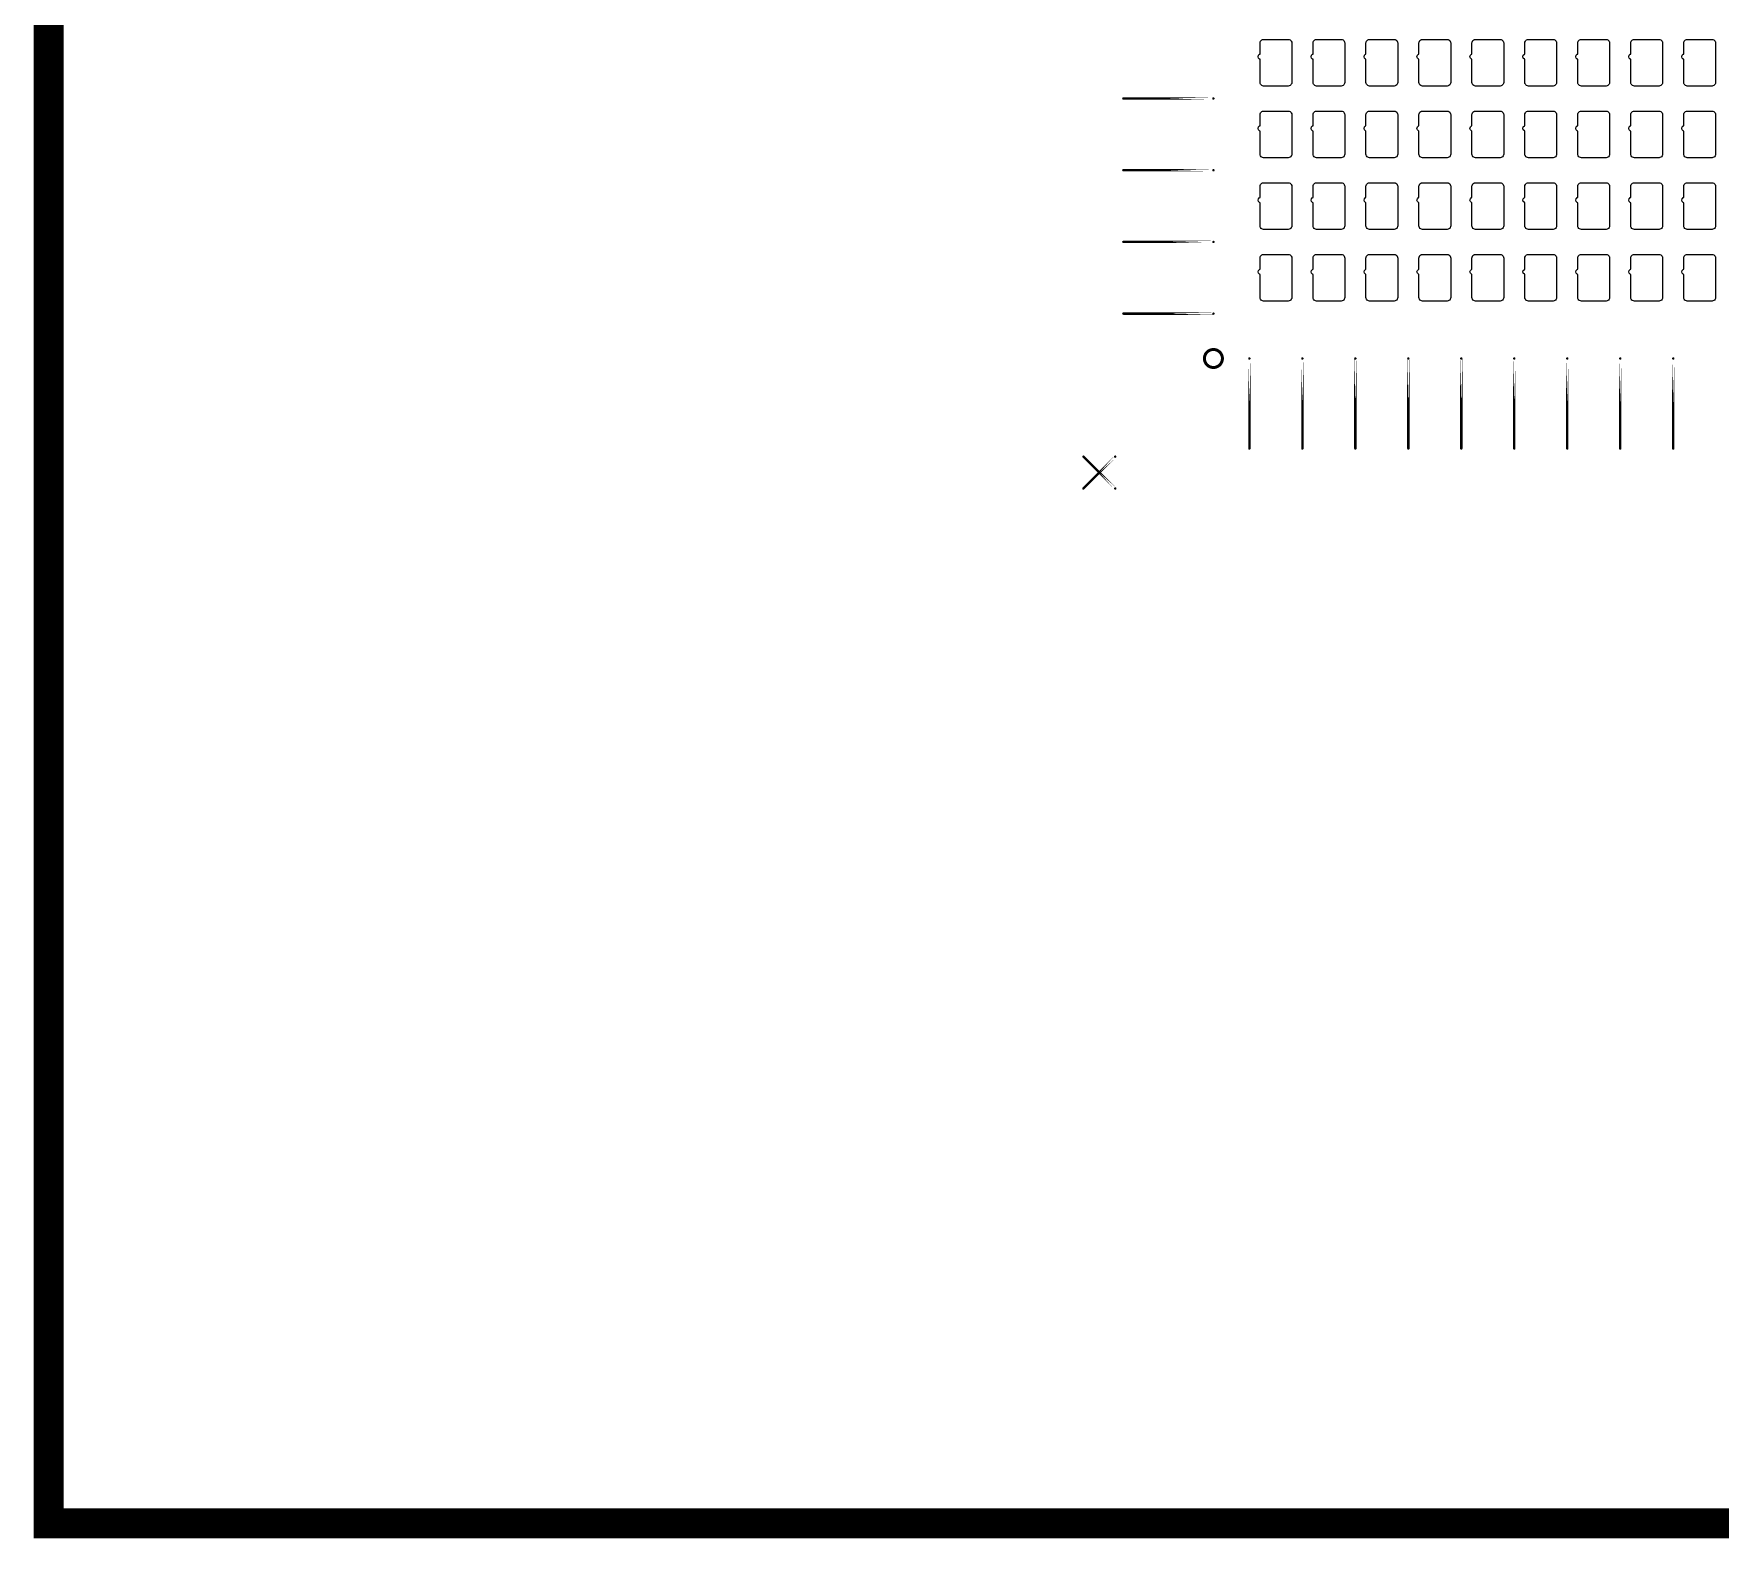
# Model space of a CAD drawing. Extents: x 11 to 212, y 11 to 212.
# Drawn here: x 10.7 to 66.9, y 10.7 to 60.8 of the extents above; entities that cross this region are included whole.
import ezdxf

# ---------------------------------------------------------------- set-up
doc = ezdxf.new("R2010")
doc.units = 0
doc.layers.get('0').update_dxf_attribs({"linetype": 'continuous'})
doc.layers.add('C2', color=7, linetype='continuous')

# ---------------------------------------------------------------- blocks, each defined once
blk = doc.blocks.new('cutlineendpoint')
at = {"const_width": 0.04}
blk.add_lwpolyline([(-0.02, 0, 1), (0.02, 0, 1)], format="xyb", close=True, dxfattribs=at)

msp = doc.modelspace()

# ---------------------------------------------------------------- linework, layer by layer
at = {"layer": 'C2'}
for points, const_width in [([(11.2, 211.2), (211.2, 211.2), (211.2, 11.2), (11.2, 11.2)], 1), ([(50, 58.659), (47, 58.659)], 0.08), ([(50, 56.271), (47, 56.271)], 0.08), ([(50, 53.882), (47, 53.882)], 0.08), ([(50, 51.494), (47, 51.494)], 0.08), ([(51.2, 50), (51.2, 47)], 0.08), ([(52.965, 50), (52.965, 47)], 0.08), ([(54.729, 50), (54.729, 47)], 0.08), ([(56.494, 50), (56.494, 47)], 0.08), ([(58.259, 50), (58.259, 47)], 0.08), ([(60.024, 50), (60.024, 47)], 0.08), ([(61.788, 50), (61.788, 47)], 0.08), ([(63.553, 50), (63.553, 47)], 0.08), ([(65.318, 50), (65.318, 47)], 0.08), ([(46.73, 46.73), (45.67, 45.67)], 0.08), ([(46.73, 45.67), (45.67, 46.73)], 0.08)]:
    msp.add_lwpolyline(points, close=True, dxfattribs=dict(at, const_width=const_width))
for points in [[(52.494, 60.629), (52.525, 60.625), (52.553, 60.614), (52.577, 60.595), (52.596, 60.571), (52.608, 60.542), (52.612, 60.512), (52.612, 59.194), (52.608, 59.164), (52.596, 59.135), (52.577, 59.111), (52.553, 59.092), (52.525, 59.08), (52.494, 59.076), (51.671, 59.076), (51.64, 59.08), (51.612, 59.092), (51.587, 59.111), (51.569, 59.135), (51.557, 59.164), (51.553, 59.194), (51.553, 59.967), (51.535, 59.971), (51.501, 60.006), (51.488, 60.053), (51.501, 60.1), (51.535, 60.134), (51.553, 60.139), (51.553, 60.512), (51.557, 60.542), (51.569, 60.571), (51.587, 60.595), (51.612, 60.614), (51.64, 60.625), (51.671, 60.629)], [(54.259, 60.629), (54.289, 60.625), (54.318, 60.614), (54.342, 60.595), (54.361, 60.571), (54.372, 60.542), (54.376, 60.512), (54.376, 59.194), (54.372, 59.164), (54.361, 59.135), (54.342, 59.111), (54.318, 59.092), (54.289, 59.08), (54.259, 59.076), (53.435, 59.076), (53.405, 59.08), (53.376, 59.092), (53.352, 59.111), (53.333, 59.135), (53.322, 59.164), (53.318, 59.194), (53.318, 59.967), (53.3, 59.971), (53.266, 60.006), (53.253, 60.053), (53.266, 60.1), (53.3, 60.134), (53.318, 60.139), (53.318, 60.512), (53.322, 60.542), (53.333, 60.571), (53.352, 60.595), (53.376, 60.614), (53.405, 60.625), (53.435, 60.629)], [(56.024, 60.629), (56.054, 60.625), (56.082, 60.614), (56.107, 60.595), (56.125, 60.571), (56.137, 60.542), (56.141, 60.512), (56.141, 59.194), (56.137, 59.164), (56.125, 59.135), (56.107, 59.111), (56.082, 59.092), (56.054, 59.08), (56.024, 59.076), (55.2, 59.076), (55.17, 59.08), (55.141, 59.092), (55.117, 59.111), (55.098, 59.135), (55.086, 59.164), (55.082, 59.194), (55.082, 59.967), (55.065, 59.971), (55.03, 60.006), (55.018, 60.053), (55.03, 60.1), (55.065, 60.134), (55.082, 60.139), (55.082, 60.512), (55.086, 60.542), (55.098, 60.571), (55.117, 60.595), (55.141, 60.614), (55.17, 60.625), (55.2, 60.629)], [(57.788, 60.629), (57.819, 60.625), (57.847, 60.614), (57.871, 60.595), (57.89, 60.571), (57.902, 60.542), (57.906, 60.512), (57.906, 59.194), (57.902, 59.164), (57.89, 59.135), (57.871, 59.111), (57.847, 59.092), (57.819, 59.08), (57.788, 59.076), (56.965, 59.076), (56.934, 59.08), (56.906, 59.092), (56.882, 59.111), (56.863, 59.135), (56.851, 59.164), (56.847, 59.194), (56.847, 59.967), (56.829, 59.971), (56.795, 60.006), (56.782, 60.053), (56.795, 60.1), (56.829, 60.134), (56.847, 60.139), (56.847, 60.512), (56.851, 60.542), (56.863, 60.571), (56.882, 60.595), (56.906, 60.614), (56.934, 60.625), (56.965, 60.629)], [(59.553, 60.629), (59.583, 60.625), (59.612, 60.614), (59.636, 60.595), (59.655, 60.571), (59.667, 60.542), (59.671, 60.512), (59.671, 59.194), (59.667, 59.164), (59.655, 59.135), (59.636, 59.111), (59.612, 59.092), (59.583, 59.08), (59.553, 59.076), (58.729, 59.076), (58.699, 59.08), (58.671, 59.092), (58.646, 59.111), (58.628, 59.135), (58.616, 59.164), (58.612, 59.194), (58.612, 59.967), (58.594, 59.971), (58.56, 60.006), (58.547, 60.053), (58.56, 60.1), (58.594, 60.134), (58.612, 60.139), (58.612, 60.512), (58.616, 60.542), (58.628, 60.571), (58.646, 60.595), (58.671, 60.614), (58.699, 60.625), (58.729, 60.629)], [(61.318, 60.629), (61.348, 60.625), (61.376, 60.614), (61.401, 60.595), (61.42, 60.571), (61.431, 60.542), (61.435, 60.512), (61.435, 59.194), (61.431, 59.164), (61.42, 59.135), (61.401, 59.111), (61.376, 59.092), (61.348, 59.08), (61.318, 59.076), (60.494, 59.076), (60.464, 59.08), (60.435, 59.092), (60.411, 59.111), (60.392, 59.135), (60.38, 59.164), (60.376, 59.194), (60.376, 59.967), (60.359, 59.971), (60.324, 60.006), (60.312, 60.053), (60.324, 60.1), (60.359, 60.134), (60.376, 60.139), (60.376, 60.512), (60.38, 60.542), (60.392, 60.571), (60.411, 60.595), (60.435, 60.614), (60.464, 60.625), (60.494, 60.629)], [(63.082, 60.629), (63.113, 60.625), (63.141, 60.614), (63.166, 60.595), (63.184, 60.571), (63.196, 60.542), (63.2, 60.512), (63.2, 59.194), (63.196, 59.164), (63.184, 59.135), (63.166, 59.111), (63.141, 59.092), (63.113, 59.08), (63.082, 59.076), (62.259, 59.076), (62.228, 59.08), (62.2, 59.092), (62.176, 59.111), (62.157, 59.135), (62.145, 59.164), (62.141, 59.194), (62.141, 59.967), (62.124, 59.971), (62.089, 60.006), (62.076, 60.053), (62.089, 60.1), (62.124, 60.134), (62.141, 60.139), (62.141, 60.512), (62.145, 60.542), (62.157, 60.571), (62.176, 60.595), (62.2, 60.614), (62.228, 60.625), (62.259, 60.629)], [(64.847, 60.629), (64.878, 60.625), (64.906, 60.614), (64.93, 60.595), (64.949, 60.571), (64.961, 60.542), (64.965, 60.512), (64.965, 59.194), (64.961, 59.164), (64.949, 59.135), (64.93, 59.111), (64.906, 59.092), (64.878, 59.08), (64.847, 59.076), (64.024, 59.076), (63.993, 59.08), (63.965, 59.092), (63.94, 59.111), (63.922, 59.135), (63.91, 59.164), (63.906, 59.194), (63.906, 59.967), (63.888, 59.971), (63.854, 60.006), (63.841, 60.053), (63.854, 60.1), (63.888, 60.134), (63.906, 60.139), (63.906, 60.512), (63.91, 60.542), (63.922, 60.571), (63.94, 60.595), (63.965, 60.614), (63.993, 60.625), (64.024, 60.629)], [(66.612, 60.629), (66.642, 60.625), (66.671, 60.614), (66.695, 60.595), (66.714, 60.571), (66.725, 60.542), (66.729, 60.512), (66.729, 59.194), (66.725, 59.164), (66.714, 59.135), (66.695, 59.111), (66.671, 59.092), (66.642, 59.08), (66.612, 59.076), (65.788, 59.076), (65.758, 59.08), (65.729, 59.092), (65.705, 59.111), (65.686, 59.135), (65.675, 59.164), (65.671, 59.194), (65.671, 59.967), (65.653, 59.971), (65.618, 60.006), (65.606, 60.053), (65.618, 60.1), (65.653, 60.134), (65.671, 60.139), (65.671, 60.512), (65.675, 60.542), (65.686, 60.571), (65.705, 60.595), (65.729, 60.614), (65.758, 60.625), (65.788, 60.629)], [(52.494, 58.241), (52.525, 58.237), (52.553, 58.225), (52.577, 58.207), (52.596, 58.182), (52.608, 58.154), (52.612, 58.124), (52.612, 56.806), (52.608, 56.775), (52.596, 56.747), (52.577, 56.723), (52.553, 56.704), (52.525, 56.692), (52.494, 56.688), (51.671, 56.688), (51.64, 56.692), (51.612, 56.704), (51.587, 56.723), (51.569, 56.747), (51.557, 56.775), (51.553, 56.806), (51.553, 57.578), (51.535, 57.583), (51.501, 57.618), (51.488, 57.665), (51.501, 57.712), (51.535, 57.746), (51.553, 57.751), (51.553, 58.124), (51.557, 58.154), (51.569, 58.182), (51.587, 58.207), (51.612, 58.225), (51.64, 58.237), (51.671, 58.241)], [(54.259, 58.241), (54.289, 58.237), (54.318, 58.225), (54.342, 58.207), (54.361, 58.182), (54.372, 58.154), (54.376, 58.124), (54.376, 56.806), (54.372, 56.775), (54.361, 56.747), (54.342, 56.723), (54.318, 56.704), (54.289, 56.692), (54.259, 56.688), (53.435, 56.688), (53.405, 56.692), (53.376, 56.704), (53.352, 56.723), (53.333, 56.747), (53.322, 56.775), (53.318, 56.806), (53.318, 57.578), (53.3, 57.583), (53.266, 57.618), (53.253, 57.665), (53.266, 57.712), (53.3, 57.746), (53.318, 57.751), (53.318, 58.124), (53.322, 58.154), (53.333, 58.182), (53.352, 58.207), (53.376, 58.225), (53.405, 58.237), (53.435, 58.241)], [(56.024, 58.241), (56.054, 58.237), (56.082, 58.225), (56.107, 58.207), (56.125, 58.182), (56.137, 58.154), (56.141, 58.124), (56.141, 56.806), (56.137, 56.775), (56.125, 56.747), (56.107, 56.723), (56.082, 56.704), (56.054, 56.692), (56.024, 56.688), (55.2, 56.688), (55.17, 56.692), (55.141, 56.704), (55.117, 56.723), (55.098, 56.747), (55.086, 56.775), (55.082, 56.806), (55.082, 57.578), (55.065, 57.583), (55.03, 57.618), (55.018, 57.665), (55.03, 57.712), (55.065, 57.746), (55.082, 57.751), (55.082, 58.124), (55.086, 58.154), (55.098, 58.182), (55.117, 58.207), (55.141, 58.225), (55.17, 58.237), (55.2, 58.241)], [(57.788, 58.241), (57.819, 58.237), (57.847, 58.225), (57.871, 58.207), (57.89, 58.182), (57.902, 58.154), (57.906, 58.124), (57.906, 56.806), (57.902, 56.775), (57.89, 56.747), (57.871, 56.723), (57.847, 56.704), (57.819, 56.692), (57.788, 56.688), (56.965, 56.688), (56.934, 56.692), (56.906, 56.704), (56.882, 56.723), (56.863, 56.747), (56.851, 56.775), (56.847, 56.806), (56.847, 57.578), (56.829, 57.583), (56.795, 57.618), (56.782, 57.665), (56.795, 57.712), (56.829, 57.746), (56.847, 57.751), (56.847, 58.124), (56.851, 58.154), (56.863, 58.182), (56.882, 58.207), (56.906, 58.225), (56.934, 58.237), (56.965, 58.241)], [(59.553, 58.241), (59.583, 58.237), (59.612, 58.225), (59.636, 58.207), (59.655, 58.182), (59.667, 58.154), (59.671, 58.124), (59.671, 56.806), (59.667, 56.775), (59.655, 56.747), (59.636, 56.723), (59.612, 56.704), (59.583, 56.692), (59.553, 56.688), (58.729, 56.688), (58.699, 56.692), (58.671, 56.704), (58.646, 56.723), (58.628, 56.747), (58.616, 56.775), (58.612, 56.806), (58.612, 57.578), (58.594, 57.583), (58.56, 57.618), (58.547, 57.665), (58.56, 57.712), (58.594, 57.746), (58.612, 57.751), (58.612, 58.124), (58.616, 58.154), (58.628, 58.182), (58.646, 58.207), (58.671, 58.225), (58.699, 58.237), (58.729, 58.241)], [(61.318, 58.241), (61.348, 58.237), (61.376, 58.225), (61.401, 58.207), (61.42, 58.182), (61.431, 58.154), (61.435, 58.124), (61.435, 56.806), (61.431, 56.775), (61.42, 56.747), (61.401, 56.723), (61.376, 56.704), (61.348, 56.692), (61.318, 56.688), (60.494, 56.688), (60.464, 56.692), (60.435, 56.704), (60.411, 56.723), (60.392, 56.747), (60.38, 56.775), (60.376, 56.806), (60.376, 57.578), (60.359, 57.583), (60.324, 57.618), (60.312, 57.665), (60.324, 57.712), (60.359, 57.746), (60.376, 57.751), (60.376, 58.124), (60.38, 58.154), (60.392, 58.182), (60.411, 58.207), (60.435, 58.225), (60.464, 58.237), (60.494, 58.241)], [(63.082, 58.241), (63.113, 58.237), (63.141, 58.225), (63.166, 58.207), (63.184, 58.182), (63.196, 58.154), (63.2, 58.124), (63.2, 56.806), (63.196, 56.775), (63.184, 56.747), (63.166, 56.723), (63.141, 56.704), (63.113, 56.692), (63.082, 56.688), (62.259, 56.688), (62.228, 56.692), (62.2, 56.704), (62.176, 56.723), (62.157, 56.747), (62.145, 56.775), (62.141, 56.806), (62.141, 57.578), (62.124, 57.583), (62.089, 57.618), (62.076, 57.665), (62.089, 57.712), (62.124, 57.746), (62.141, 57.751), (62.141, 58.124), (62.145, 58.154), (62.157, 58.182), (62.176, 58.207), (62.2, 58.225), (62.228, 58.237), (62.259, 58.241)], [(64.847, 58.241), (64.878, 58.237), (64.906, 58.225), (64.93, 58.207), (64.949, 58.182), (64.961, 58.154), (64.965, 58.124), (64.965, 56.806), (64.961, 56.775), (64.949, 56.747), (64.93, 56.723), (64.906, 56.704), (64.878, 56.692), (64.847, 56.688), (64.024, 56.688), (63.993, 56.692), (63.965, 56.704), (63.94, 56.723), (63.922, 56.747), (63.91, 56.775), (63.906, 56.806), (63.906, 57.578), (63.888, 57.583), (63.854, 57.618), (63.841, 57.665), (63.854, 57.712), (63.888, 57.746), (63.906, 57.751), (63.906, 58.124), (63.91, 58.154), (63.922, 58.182), (63.94, 58.207), (63.965, 58.225), (63.993, 58.237), (64.024, 58.241)], [(66.612, 58.241), (66.642, 58.237), (66.671, 58.225), (66.695, 58.207), (66.714, 58.182), (66.725, 58.154), (66.729, 58.124), (66.729, 56.806), (66.725, 56.775), (66.714, 56.747), (66.695, 56.723), (66.671, 56.704), (66.642, 56.692), (66.612, 56.688), (65.788, 56.688), (65.758, 56.692), (65.729, 56.704), (65.705, 56.723), (65.686, 56.747), (65.675, 56.775), (65.671, 56.806), (65.671, 57.578), (65.653, 57.583), (65.618, 57.618), (65.606, 57.665), (65.618, 57.712), (65.653, 57.746), (65.671, 57.751), (65.671, 58.124), (65.675, 58.154), (65.686, 58.182), (65.705, 58.207), (65.729, 58.225), (65.758, 58.237), (65.788, 58.241)], [(52.494, 55.853), (52.525, 55.849), (52.553, 55.837), (52.577, 55.818), (52.596, 55.794), (52.608, 55.766), (52.612, 55.735), (52.612, 54.418), (52.608, 54.387), (52.596, 54.359), (52.577, 54.334), (52.553, 54.316), (52.525, 54.304), (52.494, 54.3), (51.671, 54.3), (51.64, 54.304), (51.612, 54.316), (51.587, 54.334), (51.569, 54.359), (51.557, 54.387), (51.553, 54.418), (51.553, 55.19), (51.535, 55.195), (51.501, 55.229), (51.488, 55.276), (51.501, 55.324), (51.535, 55.358), (51.553, 55.363), (51.553, 55.735), (51.557, 55.766), (51.569, 55.794), (51.587, 55.818), (51.612, 55.837), (51.64, 55.849), (51.671, 55.853)], [(54.259, 55.853), (54.289, 55.849), (54.318, 55.837), (54.342, 55.818), (54.361, 55.794), (54.372, 55.766), (54.376, 55.735), (54.376, 54.418), (54.372, 54.387), (54.361, 54.359), (54.342, 54.334), (54.318, 54.316), (54.289, 54.304), (54.259, 54.3), (53.435, 54.3), (53.405, 54.304), (53.376, 54.316), (53.352, 54.334), (53.333, 54.359), (53.322, 54.387), (53.318, 54.418), (53.318, 55.19), (53.3, 55.195), (53.266, 55.229), (53.253, 55.276), (53.266, 55.324), (53.3, 55.358), (53.318, 55.363), (53.318, 55.735), (53.322, 55.766), (53.333, 55.794), (53.352, 55.818), (53.376, 55.837), (53.405, 55.849), (53.435, 55.853)], [(56.024, 55.853), (56.054, 55.849), (56.082, 55.837), (56.107, 55.818), (56.125, 55.794), (56.137, 55.766), (56.141, 55.735), (56.141, 54.418), (56.137, 54.387), (56.125, 54.359), (56.107, 54.334), (56.082, 54.316), (56.054, 54.304), (56.024, 54.3), (55.2, 54.3), (55.17, 54.304), (55.141, 54.316), (55.117, 54.334), (55.098, 54.359), (55.086, 54.387), (55.082, 54.418), (55.082, 55.19), (55.065, 55.195), (55.03, 55.229), (55.018, 55.276), (55.03, 55.324), (55.065, 55.358), (55.082, 55.363), (55.082, 55.735), (55.086, 55.766), (55.098, 55.794), (55.117, 55.818), (55.141, 55.837), (55.17, 55.849), (55.2, 55.853)], [(57.788, 55.853), (57.819, 55.849), (57.847, 55.837), (57.871, 55.818), (57.89, 55.794), (57.902, 55.766), (57.906, 55.735), (57.906, 54.418), (57.902, 54.387), (57.89, 54.359), (57.871, 54.334), (57.847, 54.316), (57.819, 54.304), (57.788, 54.3), (56.965, 54.3), (56.934, 54.304), (56.906, 54.316), (56.882, 54.334), (56.863, 54.359), (56.851, 54.387), (56.847, 54.418), (56.847, 55.19), (56.829, 55.195), (56.795, 55.229), (56.782, 55.276), (56.795, 55.324), (56.829, 55.358), (56.847, 55.363), (56.847, 55.735), (56.851, 55.766), (56.863, 55.794), (56.882, 55.818), (56.906, 55.837), (56.934, 55.849), (56.965, 55.853)], [(59.553, 55.853), (59.583, 55.849), (59.612, 55.837), (59.636, 55.818), (59.655, 55.794), (59.667, 55.766), (59.671, 55.735), (59.671, 54.418), (59.667, 54.387), (59.655, 54.359), (59.636, 54.334), (59.612, 54.316), (59.583, 54.304), (59.553, 54.3), (58.729, 54.3), (58.699, 54.304), (58.671, 54.316), (58.646, 54.334), (58.628, 54.359), (58.616, 54.387), (58.612, 54.418), (58.612, 55.19), (58.594, 55.195), (58.56, 55.229), (58.547, 55.276), (58.56, 55.324), (58.594, 55.358), (58.612, 55.363), (58.612, 55.735), (58.616, 55.766), (58.628, 55.794), (58.646, 55.818), (58.671, 55.837), (58.699, 55.849), (58.729, 55.853)], [(61.318, 55.853), (61.348, 55.849), (61.376, 55.837), (61.401, 55.818), (61.42, 55.794), (61.431, 55.766), (61.435, 55.735), (61.435, 54.418), (61.431, 54.387), (61.42, 54.359), (61.401, 54.334), (61.376, 54.316), (61.348, 54.304), (61.318, 54.3), (60.494, 54.3), (60.464, 54.304), (60.435, 54.316), (60.411, 54.334), (60.392, 54.359), (60.38, 54.387), (60.376, 54.418), (60.376, 55.19), (60.359, 55.195), (60.324, 55.229), (60.312, 55.276), (60.324, 55.324), (60.359, 55.358), (60.376, 55.363), (60.376, 55.735), (60.38, 55.766), (60.392, 55.794), (60.411, 55.818), (60.435, 55.837), (60.464, 55.849), (60.494, 55.853)], [(63.082, 55.853), (63.113, 55.849), (63.141, 55.837), (63.166, 55.818), (63.184, 55.794), (63.196, 55.766), (63.2, 55.735), (63.2, 54.418), (63.196, 54.387), (63.184, 54.359), (63.166, 54.334), (63.141, 54.316), (63.113, 54.304), (63.082, 54.3), (62.259, 54.3), (62.228, 54.304), (62.2, 54.316), (62.176, 54.334), (62.157, 54.359), (62.145, 54.387), (62.141, 54.418), (62.141, 55.19), (62.124, 55.195), (62.089, 55.229), (62.076, 55.276), (62.089, 55.324), (62.124, 55.358), (62.141, 55.363), (62.141, 55.735), (62.145, 55.766), (62.157, 55.794), (62.176, 55.818), (62.2, 55.837), (62.228, 55.849), (62.259, 55.853)], [(64.847, 55.853), (64.878, 55.849), (64.906, 55.837), (64.93, 55.818), (64.949, 55.794), (64.961, 55.766), (64.965, 55.735), (64.965, 54.418), (64.961, 54.387), (64.949, 54.359), (64.93, 54.334), (64.906, 54.316), (64.878, 54.304), (64.847, 54.3), (64.024, 54.3), (63.993, 54.304), (63.965, 54.316), (63.94, 54.334), (63.922, 54.359), (63.91, 54.387), (63.906, 54.418), (63.906, 55.19), (63.888, 55.195), (63.854, 55.229), (63.841, 55.276), (63.854, 55.324), (63.888, 55.358), (63.906, 55.363), (63.906, 55.735), (63.91, 55.766), (63.922, 55.794), (63.94, 55.818), (63.965, 55.837), (63.993, 55.849), (64.024, 55.853)], [(66.612, 55.853), (66.642, 55.849), (66.671, 55.837), (66.695, 55.818), (66.714, 55.794), (66.725, 55.766), (66.729, 55.735), (66.729, 54.418), (66.725, 54.387), (66.714, 54.359), (66.695, 54.334), (66.671, 54.316), (66.642, 54.304), (66.612, 54.3), (65.788, 54.3), (65.758, 54.304), (65.729, 54.316), (65.705, 54.334), (65.686, 54.359), (65.675, 54.387), (65.671, 54.418), (65.671, 55.19), (65.653, 55.195), (65.618, 55.229), (65.606, 55.276), (65.618, 55.324), (65.653, 55.358), (65.671, 55.363), (65.671, 55.735), (65.675, 55.766), (65.686, 55.794), (65.705, 55.818), (65.729, 55.837), (65.758, 55.849), (65.788, 55.853)], [(52.494, 53.465), (52.525, 53.461), (52.553, 53.449), (52.577, 53.43), (52.596, 53.406), (52.608, 53.378), (52.612, 53.347), (52.612, 52.029), (52.608, 51.999), (52.596, 51.971), (52.577, 51.946), (52.553, 51.928), (52.525, 51.916), (52.494, 51.912), (51.671, 51.912), (51.64, 51.916), (51.612, 51.928), (51.587, 51.946), (51.569, 51.971), (51.557, 51.999), (51.553, 52.029), (51.553, 52.802), (51.535, 52.807), (51.501, 52.841), (51.488, 52.888), (51.501, 52.935), (51.535, 52.97), (51.553, 52.974), (51.553, 53.347), (51.557, 53.378), (51.569, 53.406), (51.587, 53.43), (51.612, 53.449), (51.64, 53.461), (51.671, 53.465)], [(54.259, 53.465), (54.289, 53.461), (54.318, 53.449), (54.342, 53.43), (54.361, 53.406), (54.372, 53.378), (54.376, 53.347), (54.376, 52.029), (54.372, 51.999), (54.361, 51.971), (54.342, 51.946), (54.318, 51.928), (54.289, 51.916), (54.259, 51.912), (53.435, 51.912), (53.405, 51.916), (53.376, 51.928), (53.352, 51.946), (53.333, 51.971), (53.322, 51.999), (53.318, 52.029), (53.318, 52.802), (53.3, 52.807), (53.266, 52.841), (53.253, 52.888), (53.266, 52.935), (53.3, 52.97), (53.318, 52.974), (53.318, 53.347), (53.322, 53.378), (53.333, 53.406), (53.352, 53.43), (53.376, 53.449), (53.405, 53.461), (53.435, 53.465)], [(56.024, 53.465), (56.054, 53.461), (56.082, 53.449), (56.107, 53.43), (56.125, 53.406), (56.137, 53.378), (56.141, 53.347), (56.141, 52.029), (56.137, 51.999), (56.125, 51.971), (56.107, 51.946), (56.082, 51.928), (56.054, 51.916), (56.024, 51.912), (55.2, 51.912), (55.17, 51.916), (55.141, 51.928), (55.117, 51.946), (55.098, 51.971), (55.086, 51.999), (55.082, 52.029), (55.082, 52.802), (55.065, 52.807), (55.03, 52.841), (55.018, 52.888), (55.03, 52.935), (55.065, 52.97), (55.082, 52.974), (55.082, 53.347), (55.086, 53.378), (55.098, 53.406), (55.117, 53.43), (55.141, 53.449), (55.17, 53.461), (55.2, 53.465)], [(57.788, 53.465), (57.819, 53.461), (57.847, 53.449), (57.871, 53.43), (57.89, 53.406), (57.902, 53.378), (57.906, 53.347), (57.906, 52.029), (57.902, 51.999), (57.89, 51.971), (57.871, 51.946), (57.847, 51.928), (57.819, 51.916), (57.788, 51.912), (56.965, 51.912), (56.934, 51.916), (56.906, 51.928), (56.882, 51.946), (56.863, 51.971), (56.851, 51.999), (56.847, 52.029), (56.847, 52.802), (56.829, 52.807), (56.795, 52.841), (56.782, 52.888), (56.795, 52.935), (56.829, 52.97), (56.847, 52.974), (56.847, 53.347), (56.851, 53.378), (56.863, 53.406), (56.882, 53.43), (56.906, 53.449), (56.934, 53.461), (56.965, 53.465)], [(59.553, 53.465), (59.583, 53.461), (59.612, 53.449), (59.636, 53.43), (59.655, 53.406), (59.667, 53.378), (59.671, 53.347), (59.671, 52.029), (59.667, 51.999), (59.655, 51.971), (59.636, 51.946), (59.612, 51.928), (59.583, 51.916), (59.553, 51.912), (58.729, 51.912), (58.699, 51.916), (58.671, 51.928), (58.646, 51.946), (58.628, 51.971), (58.616, 51.999), (58.612, 52.029), (58.612, 52.802), (58.594, 52.807), (58.56, 52.841), (58.547, 52.888), (58.56, 52.935), (58.594, 52.97), (58.612, 52.974), (58.612, 53.347), (58.616, 53.378), (58.628, 53.406), (58.646, 53.43), (58.671, 53.449), (58.699, 53.461), (58.729, 53.465)], [(61.318, 53.465), (61.348, 53.461), (61.376, 53.449), (61.401, 53.43), (61.42, 53.406), (61.431, 53.378), (61.435, 53.347), (61.435, 52.029), (61.431, 51.999), (61.42, 51.971), (61.401, 51.946), (61.376, 51.928), (61.348, 51.916), (61.318, 51.912), (60.494, 51.912), (60.464, 51.916), (60.435, 51.928), (60.411, 51.946), (60.392, 51.971), (60.38, 51.999), (60.376, 52.029), (60.376, 52.802), (60.359, 52.807), (60.324, 52.841), (60.312, 52.888), (60.324, 52.935), (60.359, 52.97), (60.376, 52.974), (60.376, 53.347), (60.38, 53.378), (60.392, 53.406), (60.411, 53.43), (60.435, 53.449), (60.464, 53.461), (60.494, 53.465)], [(63.082, 53.465), (63.113, 53.461), (63.141, 53.449), (63.166, 53.43), (63.184, 53.406), (63.196, 53.378), (63.2, 53.347), (63.2, 52.029), (63.196, 51.999), (63.184, 51.971), (63.166, 51.946), (63.141, 51.928), (63.113, 51.916), (63.082, 51.912), (62.259, 51.912), (62.228, 51.916), (62.2, 51.928), (62.176, 51.946), (62.157, 51.971), (62.145, 51.999), (62.141, 52.029), (62.141, 52.802), (62.124, 52.807), (62.089, 52.841), (62.076, 52.888), (62.089, 52.935), (62.124, 52.97), (62.141, 52.974), (62.141, 53.347), (62.145, 53.378), (62.157, 53.406), (62.176, 53.43), (62.2, 53.449), (62.228, 53.461), (62.259, 53.465)], [(64.847, 53.465), (64.878, 53.461), (64.906, 53.449), (64.93, 53.43), (64.949, 53.406), (64.961, 53.378), (64.965, 53.347), (64.965, 52.029), (64.961, 51.999), (64.949, 51.971), (64.93, 51.946), (64.906, 51.928), (64.878, 51.916), (64.847, 51.912), (64.024, 51.912), (63.993, 51.916), (63.965, 51.928), (63.94, 51.946), (63.922, 51.971), (63.91, 51.999), (63.906, 52.029), (63.906, 52.802), (63.888, 52.807), (63.854, 52.841), (63.841, 52.888), (63.854, 52.935), (63.888, 52.97), (63.906, 52.974), (63.906, 53.347), (63.91, 53.378), (63.922, 53.406), (63.94, 53.43), (63.965, 53.449), (63.993, 53.461), (64.024, 53.465)], [(66.612, 53.465), (66.642, 53.461), (66.671, 53.449), (66.695, 53.43), (66.714, 53.406), (66.725, 53.378), (66.729, 53.347), (66.729, 52.029), (66.725, 51.999), (66.714, 51.971), (66.695, 51.946), (66.671, 51.928), (66.642, 51.916), (66.612, 51.912), (65.788, 51.912), (65.758, 51.916), (65.729, 51.928), (65.705, 51.946), (65.686, 51.971), (65.675, 51.999), (65.671, 52.029), (65.671, 52.802), (65.653, 52.807), (65.618, 52.841), (65.606, 52.888), (65.618, 52.935), (65.653, 52.97), (65.671, 52.974), (65.671, 53.347), (65.675, 53.378), (65.686, 53.406), (65.705, 53.43), (65.729, 53.449), (65.758, 53.461), (65.788, 53.465)]]:
    msp.add_lwpolyline(points, close=True, dxfattribs=at)
at = {"layer": 'C2', "const_width": 0.1}
msp.add_lwpolyline([(49.7, 50, 1), (50.3, 50, 1)], format="xyb", close=True, dxfattribs=at)

# ---------------------------------------------------------------- block references
at = {"layer": 'C2'}
for p in [(47, 58.659), (50, 58.659), (47, 56.271), (50, 56.271), (47, 53.882), (50, 53.882), (47, 51.494), (50, 51.494), (51.2, 50), (52.965, 50), (54.729, 50), (56.494, 50), (58.259, 50), (60.024, 50), (61.788, 50), (63.553, 50), (65.318, 50), (45.67, 46.73), (46.73, 46.73), (51.2, 47), (52.965, 47), (54.729, 47), (56.494, 47), (58.259, 47), (60.024, 47), (61.788, 47), (63.553, 47), (65.318, 47), (45.67, 45.67), (46.73, 45.67)]:
    msp.add_blockref('cutlineendpoint', p, dxfattribs=at)

doc.saveas('drawing.dxf')
